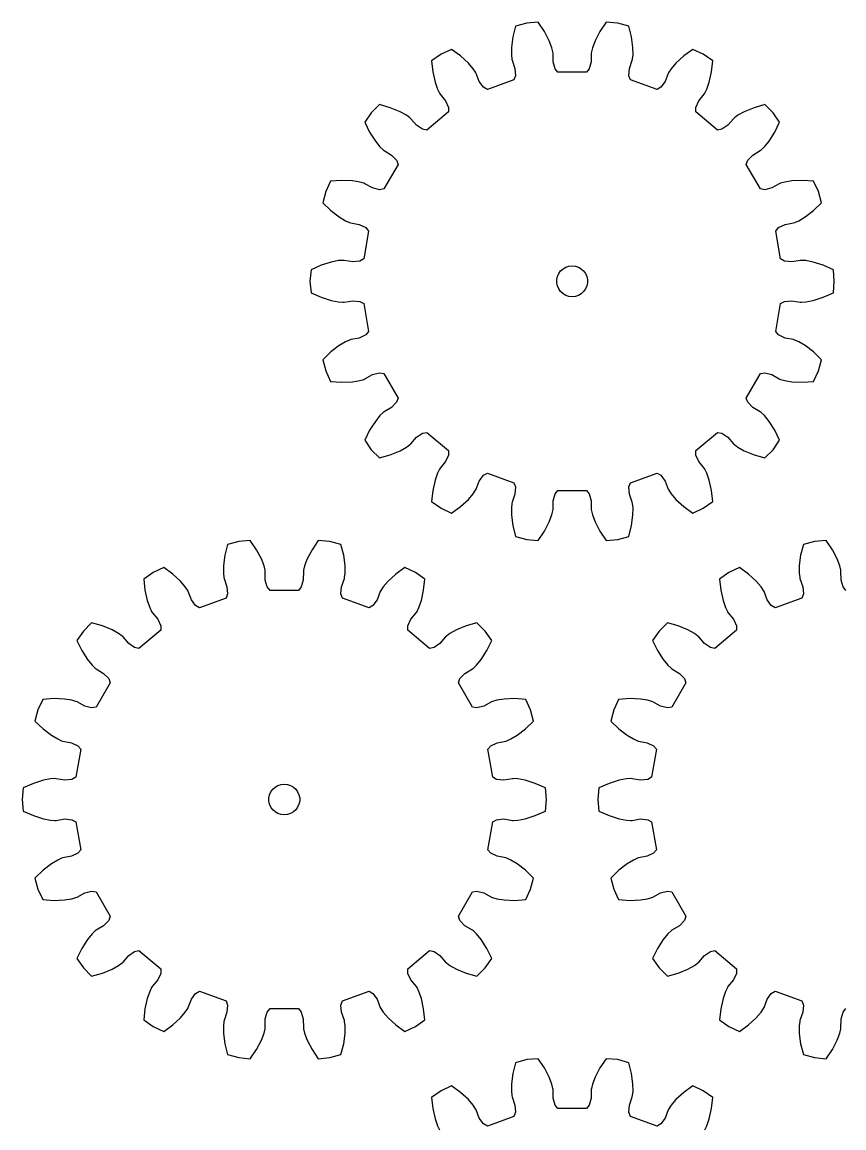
# Model space of a CAD drawing. Extents: x 0 to 163, y 0 to 201.
# Drawn here: x 0 to 79.8, y 94 to 201.4 of the extents above; entities that cross this region are included whole.
import ezdxf

# ---------------------------------------------------------------- set-up
doc = ezdxf.new("R2010")
doc.units = 0

msp = doc.modelspace()

# ---------------------------------------------------------------- linework, layer by layer
for p, q in [((47.92, 201.02), (47.66, 199.96)), ((49.01, 201.31), (47.92, 201.02)), ((50.13, 201.41), (49.01, 201.31)), ((50.73, 200.51), (50.13, 201.41)), ((56.73, 201.41), (56.12, 200.51)), ((57.85, 201.31), (56.73, 201.41)), ((58.94, 201.02), (57.85, 201.31)), ((59.2, 199.96), (58.94, 201.02)), ((47.66, 199.96), (47.53, 198.95)), ((51.21, 199.6), (50.73, 200.51)), ((56.12, 200.51), (55.65, 199.6)), ((59.33, 198.95), (59.2, 199.96)), ((41.71, 198.76), (40.7, 198.28)), ((42.59, 198.12), (41.71, 198.76)), ((47.53, 198.95), (47.52, 198.23)), ((51.46, 198.92), (51.21, 199.6)), ((51.56, 198.52), (51.46, 198.92)), ((55.4, 198.92), (55.3, 198.52)), ((55.65, 199.6), (55.4, 198.92)), ((59.34, 198.23), (59.33, 198.95)), ((65.14, 198.76), (64.26, 198.12)), ((66.16, 198.28), (65.14, 198.76)), ((40.7, 198.28), (39.78, 197.64)), ((43.35, 197.43), (42.59, 198.12)), ((47.52, 198.23), (47.56, 197.81)), ((47.56, 197.81), (47.59, 197.7)), ((47.59, 197.7), (47.87, 196.9)), ((51.58, 198.4), (51.56, 198.52)), ((51.59, 197.55), (51.58, 198.4)), ((55.28, 198.4), (55.27, 197.55)), ((55.3, 198.52), (55.28, 198.4)), ((58.99, 196.9), (59.27, 197.7)), ((59.27, 197.7), (59.3, 197.81)), ((59.3, 197.81), (59.34, 198.23)), ((64.26, 198.12), (63.51, 197.43)), ((67.08, 197.64), (66.16, 198.28)), ((39.78, 197.64), (39.89, 196.56)), ((43.82, 196.88), (43.35, 197.43)), ((44.05, 196.53), (43.82, 196.88)), ((47.87, 196.9), (47.92, 196.2)), ((51.77, 196.88), (51.59, 197.55)), ((52.05, 196.55), (51.77, 196.88)), ((55.09, 196.88), (54.81, 196.55)), ((55.27, 197.55), (55.09, 196.88)), ((58.94, 196.2), (58.99, 196.9)), ((63.04, 196.88), (62.81, 196.53)), ((63.51, 197.43), (63.04, 196.88)), ((66.97, 196.56), (67.08, 197.64)), ((39.89, 196.56), (40.11, 195.56)), ((40.11, 195.56), (40.35, 194.88)), ((44.11, 196.43), (44.05, 196.53)), ((44.41, 195.64), (44.11, 196.43)), ((44.81, 195.07), (44.41, 195.64)), ((47.77, 195.8), (45.19, 194.86)), ((47.92, 196.2), (47.77, 195.8)), ((54.81, 196.55), (52.05, 196.55)), ((59.09, 195.8), (58.94, 196.2)), ((61.67, 194.86), (59.09, 195.8)), ((62.45, 195.64), (62.05, 195.07)), ((62.75, 196.43), (62.45, 195.64)), ((62.81, 196.53), (62.75, 196.43)), ((66.51, 194.88), (66.75, 195.56)), ((66.75, 195.56), (66.97, 196.56)), ((40.35, 194.88), (40.53, 194.5)), ((40.53, 194.5), (40.6, 194.4)), ((45.19, 194.86), (44.81, 195.07)), ((62.05, 195.07), (61.67, 194.86)), ((66.26, 194.4), (66.32, 194.5)), ((66.32, 194.5), (66.51, 194.88)), ((34.72, 193.39), (33.92, 192.6)), ((35.76, 193.09), (34.72, 193.39)), ((40.6, 194.4), (41.14, 193.75)), ((41.14, 193.75), (41.42, 193.12)), ((65.44, 193.12), (65.72, 193.75)), ((65.72, 193.75), (66.26, 194.4)), ((72.14, 193.39), (71.1, 193.09)), ((72.94, 192.6), (72.14, 193.39)), ((33.92, 192.6), (33.28, 191.68)), ((36.71, 192.7), (35.76, 193.09)), ((37.33, 192.35), (36.71, 192.7)), ((37.67, 192.1), (37.33, 192.35)), ((41.42, 192.68), (39.31, 190.91)), ((41.42, 193.12), (41.42, 192.68)), ((65.44, 192.68), (65.44, 193.12)), ((67.55, 190.91), (65.44, 192.68)), ((69.53, 192.35), (69.19, 192.1)), ((70.15, 192.7), (69.53, 192.35)), ((71.1, 193.09), (70.15, 192.7)), ((73.58, 191.68), (72.94, 192.6)), ((33.28, 191.68), (33.75, 190.7)), ((37.76, 192.02), (37.67, 192.1)), ((38.31, 191.38), (37.76, 192.02)), ((38.89, 190.99), (38.31, 191.38)), ((68.55, 191.38), (67.97, 190.99)), ((69.1, 192.02), (68.55, 191.38)), ((69.19, 192.1), (69.1, 192.02)), ((73.1, 190.7), (73.58, 191.68)), ((33.75, 190.7), (34.31, 189.84)), ((39.31, 190.91), (38.89, 190.99)), ((67.97, 190.99), (67.55, 190.91)), ((72.55, 189.84), (73.1, 190.7)), ((34.31, 189.84), (34.76, 189.28)), ((34.76, 189.28), (35.06, 188.99)), ((71.8, 188.99), (72.1, 189.28)), ((72.1, 189.28), (72.55, 189.84)), ((35.06, 188.99), (35.16, 188.92)), ((35.16, 188.92), (35.89, 188.49)), ((35.89, 188.49), (36.37, 187.99)), ((70.49, 187.99), (70.97, 188.49)), ((70.97, 188.49), (71.7, 188.92)), ((71.7, 188.92), (71.8, 188.99)), ((36.52, 187.58), (35.14, 185.2)), ((36.37, 187.99), (36.52, 187.58)), ((70.34, 187.58), (70.49, 187.99)), ((71.72, 185.2), (70.34, 187.58)), ((29.97, 185.96), (29.5, 184.94)), ((31.06, 186.03), (29.97, 185.96)), ((32.08, 185.99), (31.06, 186.03)), ((32.79, 185.87), (32.08, 185.99)), ((33.2, 185.76), (32.79, 185.87)), ((74.07, 185.87), (73.66, 185.76)), ((74.78, 185.99), (74.07, 185.87)), ((75.8, 186.03), (74.78, 185.99)), ((76.88, 185.96), (75.8, 186.03)), ((77.36, 184.94), (76.88, 185.96)), ((29.5, 184.94), (29.21, 183.86)), ((33.3, 185.71), (33.2, 185.76)), ((34.04, 185.3), (33.3, 185.71)), ((34.72, 185.12), (34.04, 185.3)), ((35.14, 185.2), (34.72, 185.12)), ((72.14, 185.12), (71.72, 185.2)), ((72.82, 185.3), (72.14, 185.12)), ((73.55, 185.71), (72.82, 185.3)), ((73.66, 185.76), (73.55, 185.71)), ((77.65, 183.86), (77.36, 184.94)), ((29.21, 183.86), (29.99, 183.1)), ((76.87, 183.1), (77.65, 183.86)), ((29.99, 183.1), (30.8, 182.48)), ((76.06, 182.48), (76.87, 183.1)), ((30.8, 182.48), (31.42, 182.11)), ((31.42, 182.11), (31.81, 181.94)), ((31.81, 181.94), (31.92, 181.9)), ((31.92, 181.9), (32.75, 181.75)), ((32.75, 181.75), (33.38, 181.45)), ((73.48, 181.45), (74.11, 181.75)), ((74.11, 181.75), (74.94, 181.9)), ((74.94, 181.9), (75.05, 181.94)), ((75.05, 181.94), (75.44, 182.11)), ((75.44, 182.11), (76.06, 182.48)), ((33.66, 181.11), (33.18, 178.4)), ((33.38, 181.45), (33.66, 181.11)), ((73.2, 181.11), (73.48, 181.45)), ((73.68, 178.4), (73.2, 181.11)), ((33.18, 178.4), (32.8, 178.19)), ((74.06, 178.19), (73.68, 178.4)), ((28.06, 177.35), (27.96, 176.23)), ((29.06, 177.79), (28.06, 177.35)), ((30.03, 178.1), (29.06, 177.79)), ((30.74, 178.23), (30.03, 178.1)), ((31.16, 178.26), (30.74, 178.23)), ((31.28, 178.26), (31.16, 178.26)), ((32.11, 178.12), (31.28, 178.26)), ((32.8, 178.19), (32.11, 178.12)), ((52.31, 177.23), (52.55, 177.44)), ((52.55, 177.44), (52.82, 177.6)), ((52.82, 177.6), (53.12, 177.7)), ((53.12, 177.7), (53.43, 177.73)), ((53.43, 177.73), (53.74, 177.7)), ((53.74, 177.7), (54.04, 177.6)), ((54.04, 177.6), (54.31, 177.44)), ((54.31, 177.44), (54.54, 177.23)), ((74.75, 178.12), (74.06, 178.19)), ((75.58, 178.26), (74.75, 178.12)), ((75.7, 178.26), (75.58, 178.26)), ((76.12, 178.23), (75.7, 178.26)), ((76.83, 178.1), (76.12, 178.23)), ((77.8, 177.79), (76.83, 178.1)), ((78.8, 177.35), (77.8, 177.79)), ((78.89, 176.23), (78.8, 177.35)), ((27.96, 176.23), (28.06, 175.11)), ((51.94, 176.39), (52, 176.69)), ((51.94, 176.07), (51.94, 176.39)), ((52, 176.69), (52.13, 176.98)), ((52.13, 176.98), (52.31, 177.23)), ((54.54, 177.23), (54.73, 176.98)), ((54.73, 176.98), (54.86, 176.69)), ((54.86, 176.69), (54.92, 176.39)), ((54.92, 176.39), (54.92, 176.07)), ((78.8, 175.11), (78.89, 176.23)), ((28.06, 175.11), (29.06, 174.67)), ((52, 175.77), (51.94, 176.07)), ((52.13, 175.48), (52, 175.77)), ((52.31, 175.23), (52.13, 175.48)), ((52.55, 175.02), (52.31, 175.23)), ((54.54, 175.23), (54.31, 175.02)), ((54.73, 175.48), (54.54, 175.23)), ((54.86, 175.77), (54.73, 175.48)), ((54.92, 176.07), (54.86, 175.77)), ((77.8, 174.67), (78.8, 175.11)), ((29.06, 174.67), (30.03, 174.36)), ((30.03, 174.36), (30.74, 174.23)), ((30.74, 174.23), (31.16, 174.2)), ((31.16, 174.2), (31.28, 174.2)), ((31.28, 174.2), (32.11, 174.34)), ((32.11, 174.34), (32.8, 174.27)), ((32.8, 174.27), (33.18, 174.06)), ((33.18, 174.06), (33.66, 171.35)), ((52.82, 174.86), (52.55, 175.02)), ((53.12, 174.76), (52.82, 174.86)), ((53.43, 174.73), (53.12, 174.76)), ((53.74, 174.76), (53.43, 174.73)), ((54.04, 174.86), (53.74, 174.76)), ((54.31, 175.02), (54.04, 174.86)), ((73.2, 171.35), (73.68, 174.06)), ((73.68, 174.06), (74.06, 174.27)), ((74.06, 174.27), (74.75, 174.34)), ((74.75, 174.34), (75.58, 174.2)), ((75.58, 174.2), (75.7, 174.2)), ((75.7, 174.2), (76.12, 174.23)), ((76.12, 174.23), (76.83, 174.36)), ((76.83, 174.36), (77.8, 174.67)), ((33.38, 171.01), (32.75, 170.71)), ((33.66, 171.35), (33.38, 171.01)), ((73.48, 171.01), (73.2, 171.35)), ((74.11, 170.71), (73.48, 171.01)), ((30.8, 169.98), (29.99, 169.36)), ((31.42, 170.35), (30.8, 169.98)), ((31.81, 170.52), (31.42, 170.35)), ((31.92, 170.56), (31.81, 170.52)), ((32.75, 170.71), (31.92, 170.56)), ((74.94, 170.56), (74.11, 170.71)), ((75.05, 170.52), (74.94, 170.56)), ((75.44, 170.35), (75.05, 170.52)), ((76.06, 169.98), (75.44, 170.35)), ((76.87, 169.36), (76.06, 169.98)), ((29.99, 169.36), (29.21, 168.61)), ((77.65, 168.61), (76.87, 169.36)), ((29.21, 168.61), (29.5, 167.52)), ((77.36, 167.52), (77.65, 168.61)), ((29.5, 167.52), (29.97, 166.5)), ((32.08, 166.47), (32.79, 166.59)), ((32.79, 166.59), (33.2, 166.7)), ((33.2, 166.7), (33.3, 166.75)), ((33.3, 166.75), (34.04, 167.16)), ((34.04, 167.16), (34.72, 167.34)), ((34.72, 167.34), (35.14, 167.26)), ((35.14, 167.26), (36.52, 164.88)), ((70.34, 164.88), (71.72, 167.26)), ((71.72, 167.26), (72.14, 167.34)), ((72.14, 167.34), (72.82, 167.16)), ((72.82, 167.16), (73.55, 166.75)), ((73.55, 166.75), (73.66, 166.7)), ((73.66, 166.7), (74.07, 166.59)), ((74.07, 166.59), (74.78, 166.47)), ((76.88, 166.5), (77.36, 167.52)), ((29.97, 166.5), (31.06, 166.43)), ((31.06, 166.43), (32.08, 166.47)), ((74.78, 166.47), (75.8, 166.43)), ((75.8, 166.43), (76.88, 166.5)), ((36.37, 164.47), (35.89, 163.97)), ((36.52, 164.88), (36.37, 164.47)), ((70.49, 164.47), (70.34, 164.88)), ((70.97, 163.97), (70.49, 164.47)), ((35.06, 163.47), (34.76, 163.18)), ((35.16, 163.54), (35.06, 163.47)), ((35.89, 163.97), (35.16, 163.54)), ((71.7, 163.54), (70.97, 163.97)), ((71.8, 163.47), (71.7, 163.54)), ((72.1, 163.18), (71.8, 163.47)), ((34.31, 162.62), (33.75, 161.76)), ((34.76, 163.18), (34.31, 162.62)), ((72.55, 162.62), (72.1, 163.18)), ((73.1, 161.76), (72.55, 162.62)), ((33.75, 161.76), (33.28, 160.78)), ((38.31, 161.08), (38.89, 161.47)), ((38.89, 161.47), (39.31, 161.55)), ((39.31, 161.55), (41.42, 159.78)), ((65.44, 159.78), (67.55, 161.55)), ((67.55, 161.55), (67.97, 161.47)), ((67.97, 161.47), (68.55, 161.08)), ((73.58, 160.78), (73.1, 161.76)), ((33.28, 160.78), (33.92, 159.86)), ((36.71, 159.76), (37.33, 160.11)), ((37.33, 160.11), (37.67, 160.36)), ((37.67, 160.36), (37.76, 160.44)), ((37.76, 160.44), (38.31, 161.08)), ((68.55, 161.08), (69.1, 160.44)), ((69.1, 160.44), (69.19, 160.36)), ((69.19, 160.36), (69.53, 160.11)), ((69.53, 160.11), (70.15, 159.76)), ((72.94, 159.86), (73.58, 160.78)), ((33.92, 159.86), (34.72, 159.07)), ((34.72, 159.07), (35.76, 159.37)), ((35.76, 159.37), (36.71, 159.76)), ((41.42, 159.34), (41.14, 158.71)), ((41.42, 159.78), (41.42, 159.34)), ((65.44, 159.34), (65.44, 159.78)), ((65.72, 158.71), (65.44, 159.34)), ((70.15, 159.76), (71.1, 159.37)), ((71.1, 159.37), (72.14, 159.07)), ((72.14, 159.07), (72.94, 159.86)), ((40.53, 157.96), (40.35, 157.58)), ((40.6, 158.06), (40.53, 157.96)), ((41.14, 158.71), (40.6, 158.06)), ((66.26, 158.06), (65.72, 158.71)), ((66.32, 157.96), (66.26, 158.06)), ((66.51, 157.58), (66.32, 157.96)), ((40.11, 156.9), (39.89, 155.9)), ((40.35, 157.58), (40.11, 156.9)), ((44.41, 156.82), (44.81, 157.39)), ((44.81, 157.39), (45.19, 157.6)), ((45.19, 157.6), (47.77, 156.66)), ((59.09, 156.66), (61.67, 157.6)), ((61.67, 157.6), (62.05, 157.39)), ((62.05, 157.39), (62.45, 156.82)), ((66.75, 156.9), (66.51, 157.58)), ((66.97, 155.9), (66.75, 156.9)), ((39.89, 155.9), (39.78, 154.82)), ((43.82, 155.58), (44.05, 155.93)), ((44.05, 155.93), (44.11, 156.03)), ((44.11, 156.03), (44.41, 156.82)), ((47.77, 156.66), (47.92, 156.26)), ((47.92, 156.26), (47.87, 155.56)), ((51.77, 155.58), (52.05, 155.91)), ((52.05, 155.91), (54.81, 155.91)), ((54.81, 155.91), (55.09, 155.58)), ((58.94, 156.26), (59.09, 156.66)), ((58.99, 155.56), (58.94, 156.26)), ((62.45, 156.82), (62.75, 156.03)), ((62.75, 156.03), (62.81, 155.93)), ((62.81, 155.93), (63.04, 155.58)), ((67.08, 154.82), (66.97, 155.9)), ((39.78, 154.82), (40.7, 154.18)), ((42.59, 154.34), (43.35, 155.03)), ((43.35, 155.03), (43.82, 155.58)), ((47.59, 154.76), (47.56, 154.65)), ((47.87, 155.56), (47.59, 154.76)), ((51.58, 154.06), (51.59, 154.91)), ((51.59, 154.91), (51.77, 155.58)), ((55.09, 155.58), (55.27, 154.91)), ((55.27, 154.91), (55.28, 154.06)), ((59.27, 154.76), (58.99, 155.56)), ((59.3, 154.65), (59.27, 154.76)), ((63.04, 155.58), (63.51, 155.03)), ((63.51, 155.03), (64.26, 154.34)), ((66.16, 154.18), (67.08, 154.82)), ((40.7, 154.18), (41.71, 153.7)), ((41.71, 153.7), (42.59, 154.34)), ((47.56, 154.65), (47.52, 154.23)), ((47.52, 154.23), (47.53, 153.51)), ((51.46, 153.54), (51.56, 153.94)), ((51.56, 153.94), (51.58, 154.06)), ((55.28, 154.06), (55.3, 153.94)), ((55.3, 153.94), (55.4, 153.54)), ((59.34, 154.23), (59.3, 154.65)), ((59.33, 153.51), (59.34, 154.23)), ((64.26, 154.34), (65.14, 153.7)), ((65.14, 153.7), (66.16, 154.18)), ((47.53, 153.51), (47.66, 152.5)), ((50.73, 151.96), (51.21, 152.86)), ((51.21, 152.86), (51.46, 153.54)), ((55.4, 153.54), (55.65, 152.86)), ((55.65, 152.86), (56.12, 151.96)), ((59.2, 152.5), (59.33, 153.51)), ((47.66, 152.5), (47.92, 151.44)), ((50.13, 151.05), (50.73, 151.96)), ((56.12, 151.96), (56.73, 151.05)), ((58.94, 151.44), (59.2, 152.5)), ((19.96, 150.67), (19.69, 149.61)), ((21.04, 150.96), (19.96, 150.67)), ((22.16, 151.05), (21.04, 150.96)), ((22.77, 150.15), (22.16, 151.05)), ((28.77, 151.05), (28.16, 150.15)), ((29.89, 150.96), (28.77, 151.05)), ((30.97, 150.67), (29.89, 150.96)), ((31.24, 149.61), (30.97, 150.67)), ((47.92, 151.44), (49.01, 151.15)), ((49.01, 151.15), (50.13, 151.05)), ((56.73, 151.05), (57.85, 151.15)), ((57.85, 151.15), (58.94, 151.44)), ((75.89, 150.67), (75.62, 149.61)), ((76.97, 150.96), (75.89, 150.67)), ((78.09, 151.05), (76.97, 150.96)), ((78.7, 150.15), (78.09, 151.05)), ((19.69, 149.61), (19.56, 148.6)), ((23.24, 149.25), (22.77, 150.15)), ((28.16, 150.15), (27.69, 149.25)), ((31.37, 148.6), (31.24, 149.61)), ((75.62, 149.61), (75.49, 148.6)), ((79.17, 149.25), (78.7, 150.15)), ((13.75, 148.41), (12.73, 147.93)), ((14.63, 147.77), (13.75, 148.41)), ((19.56, 148.6), (19.55, 147.88)), ((23.5, 148.57), (23.24, 149.25)), ((23.6, 148.17), (23.5, 148.57)), ((27.43, 148.57), (27.33, 148.17)), ((27.69, 149.25), (27.43, 148.57)), ((31.38, 147.88), (31.37, 148.6)), ((37.18, 148.41), (36.3, 147.77)), ((38.2, 147.93), (37.18, 148.41)), ((69.68, 148.41), (68.66, 147.93)), ((70.56, 147.77), (69.68, 148.41)), ((75.49, 148.6), (75.48, 147.88)), ((79.42, 148.57), (79.17, 149.25)), ((79.53, 148.17), (79.42, 148.57)), ((12.73, 147.93), (11.81, 147.29)), ((11.81, 147.29), (11.93, 146.21)), ((15.38, 147.08), (14.63, 147.77)), ((19.55, 147.88), (19.6, 147.46)), ((19.6, 147.46), (19.62, 147.34)), ((19.62, 147.34), (19.9, 146.54)), ((23.61, 148.05), (23.6, 148.17)), ((23.62, 147.2), (23.61, 148.05)), ((23.81, 146.53), (23.62, 147.2)), ((27.31, 147.2), (27.12, 146.53)), ((27.32, 148.05), (27.31, 147.2)), ((27.33, 148.17), (27.32, 148.05)), ((31.03, 146.54), (31.31, 147.34)), ((31.31, 147.34), (31.33, 147.46)), ((31.33, 147.46), (31.38, 147.88)), ((36.3, 147.77), (35.55, 147.08)), ((39.12, 147.29), (38.2, 147.93)), ((39, 146.21), (39.12, 147.29)), ((68.66, 147.93), (67.74, 147.29)), ((67.74, 147.29), (67.86, 146.21)), ((71.31, 147.08), (70.56, 147.77)), ((75.48, 147.88), (75.53, 147.46)), ((75.53, 147.46), (75.55, 147.34)), ((75.55, 147.34), (75.83, 146.54)), ((79.54, 148.05), (79.53, 148.17)), ((79.55, 147.2), (79.54, 148.05)), ((79.74, 146.53), (79.55, 147.2)), ((11.93, 146.21), (12.15, 145.21)), ((15.85, 146.53), (15.38, 147.08)), ((16.09, 146.18), (15.85, 146.53)), ((16.14, 146.08), (16.09, 146.18)), ((19.9, 146.54), (19.96, 145.85)), ((24.09, 146.2), (23.81, 146.53)), ((26.84, 146.2), (24.09, 146.2)), ((27.12, 146.53), (26.84, 146.2)), ((30.97, 145.85), (31.03, 146.54)), ((34.84, 146.18), (34.79, 146.08)), ((35.08, 146.53), (34.84, 146.18)), ((35.55, 147.08), (35.08, 146.53)), ((38.78, 145.21), (39, 146.21)), ((67.86, 146.21), (68.08, 145.21)), ((71.78, 146.53), (71.31, 147.08)), ((72.02, 146.18), (71.78, 146.53)), ((72.07, 146.08), (72.02, 146.18)), ((75.83, 146.54), (75.89, 145.85)), ((80.02, 146.2), (79.74, 146.53)), ((12.15, 145.21), (12.39, 144.53)), ((16.44, 145.28), (16.14, 146.08)), ((16.84, 144.72), (16.44, 145.28)), ((19.81, 145.45), (17.22, 144.5)), ((19.96, 145.85), (19.81, 145.45)), ((31.12, 145.45), (30.97, 145.85)), ((33.71, 144.5), (31.12, 145.45)), ((34.49, 145.28), (34.08, 144.72)), ((34.79, 146.08), (34.49, 145.28)), ((38.54, 144.53), (38.78, 145.21)), ((68.08, 145.21), (68.32, 144.53)), ((72.37, 145.28), (72.07, 146.08)), ((72.77, 144.72), (72.37, 145.28)), ((75.74, 145.45), (73.15, 144.5)), ((75.89, 145.85), (75.74, 145.45)), ((12.39, 144.53), (12.57, 144.15)), ((12.57, 144.15), (12.63, 144.05)), ((12.63, 144.05), (13.17, 143.4)), ((17.22, 144.5), (16.84, 144.72)), ((34.08, 144.72), (33.71, 144.5)), ((37.76, 143.4), (38.3, 144.05)), ((38.3, 144.05), (38.36, 144.15)), ((38.36, 144.15), (38.54, 144.53)), ((68.32, 144.53), (68.5, 144.15)), ((68.5, 144.15), (68.56, 144.05)), ((68.56, 144.05), (69.1, 143.4)), ((73.15, 144.5), (72.77, 144.72)), ((6.75, 143.04), (5.96, 142.25)), ((7.8, 142.74), (6.75, 143.04)), ((13.17, 143.4), (13.46, 142.76)), ((37.47, 142.76), (37.76, 143.4)), ((44.18, 143.04), (43.13, 142.74)), ((44.97, 142.25), (44.18, 143.04)), ((62.68, 143.04), (61.89, 142.25)), ((63.73, 142.74), (62.68, 143.04)), ((69.1, 143.4), (69.39, 142.76)), ((5.96, 142.25), (5.31, 141.33)), ((8.74, 142.35), (7.8, 142.74)), ((9.37, 142), (8.74, 142.35)), ((9.71, 141.75), (9.37, 142)), ((13.46, 142.33), (11.35, 140.56)), ((13.46, 142.76), (13.46, 142.33)), ((37.47, 142.33), (37.47, 142.76)), ((39.58, 140.56), (37.47, 142.33)), ((41.56, 142), (41.22, 141.75)), ((42.19, 142.35), (41.56, 142)), ((43.13, 142.74), (42.19, 142.35)), ((45.62, 141.33), (44.97, 142.25)), ((61.89, 142.25), (61.24, 141.33)), ((64.67, 142.35), (63.73, 142.74)), ((65.3, 142), (64.67, 142.35)), ((65.64, 141.75), (65.3, 142)), ((69.39, 142.33), (67.28, 140.56)), ((69.39, 142.76), (69.39, 142.33)), ((5.31, 141.33), (5.79, 140.35)), ((9.8, 141.67), (9.71, 141.75)), ((10.35, 141.03), (9.8, 141.67)), ((10.92, 140.64), (10.35, 141.03)), ((40.58, 141.03), (40.01, 140.64)), ((41.13, 141.67), (40.58, 141.03)), ((41.22, 141.75), (41.13, 141.67)), ((45.14, 140.35), (45.62, 141.33)), ((61.24, 141.33), (61.72, 140.35)), ((65.73, 141.67), (65.64, 141.75)), ((66.28, 141.03), (65.73, 141.67)), ((66.85, 140.64), (66.28, 141.03)), ((5.79, 140.35), (6.34, 139.49)), ((11.35, 140.56), (10.92, 140.64)), ((40.01, 140.64), (39.58, 140.56)), ((44.59, 139.49), (45.14, 140.35)), ((61.72, 140.35), (62.27, 139.49)), ((67.28, 140.56), (66.85, 140.64)), ((6.34, 139.49), (6.8, 138.93)), ((6.8, 138.93), (7.1, 138.64)), ((7.1, 138.64), (7.19, 138.57)), ((43.74, 138.57), (43.83, 138.64)), ((43.83, 138.64), (44.13, 138.93)), ((44.13, 138.93), (44.59, 139.49)), ((62.27, 139.49), (62.73, 138.93)), ((62.73, 138.93), (63.03, 138.64)), ((63.03, 138.64), (63.12, 138.57)), ((7.19, 138.57), (7.92, 138.13)), ((7.92, 138.13), (8.41, 137.64)), ((8.41, 137.64), (8.55, 137.23)), ((42.38, 137.23), (42.52, 137.64)), ((42.52, 137.64), (43.01, 138.13)), ((43.01, 138.13), (43.74, 138.57)), ((63.12, 138.57), (63.85, 138.13)), ((63.85, 138.13), (64.34, 137.64)), ((64.34, 137.64), (64.48, 137.23)), ((8.55, 137.23), (7.18, 134.85)), ((43.75, 134.85), (42.38, 137.23)), ((64.48, 137.23), (63.11, 134.85)), ((2.01, 135.61), (1.54, 134.59)), ((3.09, 135.68), (2.01, 135.61)), ((4.12, 135.64), (3.09, 135.68)), ((4.83, 135.52), (4.12, 135.64)), ((5.23, 135.4), (4.83, 135.52)), ((5.34, 135.36), (5.23, 135.4)), ((45.7, 135.4), (45.59, 135.36)), ((46.1, 135.52), (45.7, 135.4)), ((46.81, 135.64), (46.1, 135.52)), ((47.83, 135.68), (46.81, 135.64)), ((48.92, 135.61), (47.83, 135.68)), ((49.39, 134.59), (48.92, 135.61)), ((57.94, 135.61), (57.47, 134.59)), ((59.02, 135.68), (57.94, 135.61)), ((60.05, 135.64), (59.02, 135.68)), ((60.76, 135.52), (60.05, 135.64)), ((61.16, 135.4), (60.76, 135.52)), ((61.27, 135.36), (61.16, 135.4)), ((1.54, 134.59), (1.25, 133.5)), ((6.08, 134.94), (5.34, 135.36)), ((6.75, 134.77), (6.08, 134.94)), ((7.18, 134.85), (6.75, 134.77)), ((44.18, 134.77), (43.75, 134.85)), ((44.85, 134.94), (44.18, 134.77)), ((45.59, 135.36), (44.85, 134.94)), ((49.68, 133.5), (49.39, 134.59)), ((57.47, 134.59), (57.17, 133.5)), ((62.01, 134.94), (61.27, 135.36)), ((62.68, 134.77), (62.01, 134.94)), ((63.11, 134.85), (62.68, 134.77)), ((1.25, 133.5), (2.03, 132.75)), ((48.9, 132.75), (49.68, 133.5)), ((57.17, 133.5), (57.96, 132.75)), ((2.03, 132.75), (2.84, 132.13)), ((48.09, 132.13), (48.9, 132.75)), ((57.96, 132.75), (58.77, 132.13)), ((2.84, 132.13), (3.46, 131.76)), ((3.46, 131.76), (3.84, 131.59)), ((3.84, 131.59), (3.95, 131.55)), ((3.95, 131.55), (4.79, 131.39)), ((4.79, 131.39), (5.41, 131.1)), ((5.41, 131.1), (5.69, 130.76)), ((45.24, 130.76), (45.52, 131.1)), ((45.52, 131.1), (46.14, 131.39)), ((46.14, 131.39), (46.98, 131.55)), ((46.98, 131.55), (47.09, 131.59)), ((47.09, 131.59), (47.47, 131.76)), ((47.47, 131.76), (48.09, 132.13)), ((58.77, 132.13), (59.39, 131.76)), ((59.39, 131.76), (59.77, 131.59)), ((59.77, 131.59), (59.88, 131.55)), ((59.88, 131.55), (60.72, 131.39)), ((60.72, 131.39), (61.34, 131.1)), ((61.34, 131.1), (61.62, 130.76)), ((5.69, 130.76), (5.21, 128.05)), ((45.72, 128.05), (45.24, 130.76)), ((61.62, 130.76), (61.14, 128.05)), ((2.77, 127.88), (2.07, 127.75)), ((3.19, 127.91), (2.77, 127.88)), ((3.31, 127.9), (3.19, 127.91)), ((4.15, 127.77), (3.31, 127.9)), ((5.21, 128.05), (4.84, 127.83)), ((46.09, 127.83), (45.72, 128.05)), ((47.62, 127.9), (46.78, 127.77)), ((47.74, 127.91), (47.62, 127.9)), ((48.16, 127.88), (47.74, 127.91)), ((48.86, 127.75), (48.16, 127.88)), ((58.7, 127.88), (58, 127.75)), ((59.12, 127.91), (58.7, 127.88)), ((59.24, 127.9), (59.12, 127.91)), ((60.08, 127.77), (59.24, 127.9)), ((61.14, 128.05), (60.77, 127.83)), ((0.1, 127), (0, 125.88)), ((1.09, 127.44), (0.1, 127)), ((2.07, 127.75), (1.09, 127.44)), ((4.84, 127.83), (4.15, 127.77)), ((24.17, 126.63), (24.35, 126.88)), ((24.35, 126.88), (24.58, 127.09)), ((24.58, 127.09), (24.85, 127.25)), ((24.85, 127.25), (25.15, 127.35)), ((25.15, 127.35), (25.46, 127.38)), ((25.46, 127.38), (25.78, 127.35)), ((25.78, 127.35), (26.07, 127.25)), ((26.07, 127.25), (26.35, 127.09)), ((26.35, 127.09), (26.58, 126.88)), ((26.58, 126.88), (26.76, 126.63)), ((46.78, 127.77), (46.09, 127.83)), ((49.84, 127.44), (48.86, 127.75)), ((50.83, 127), (49.84, 127.44)), ((50.93, 125.88), (50.83, 127)), ((56.03, 127), (55.93, 125.88)), ((57.02, 127.44), (56.03, 127)), ((58, 127.75), (57.02, 127.44)), ((60.77, 127.83), (60.08, 127.77)), ((0, 125.88), (0.1, 124.76)), ((23.97, 126.04), (24.04, 126.34)), ((23.97, 125.72), (23.97, 126.04)), ((24.04, 125.42), (23.97, 125.72)), ((24.04, 126.34), (24.17, 126.63)), ((26.76, 126.63), (26.89, 126.34)), ((26.89, 126.34), (26.96, 126.04)), ((26.96, 125.72), (26.89, 125.42)), ((26.96, 126.04), (26.96, 125.72)), ((50.83, 124.76), (50.93, 125.88)), ((55.93, 125.88), (56.03, 124.76)), ((0.1, 124.76), (1.09, 124.32)), ((24.17, 125.13), (24.04, 125.42)), ((24.35, 124.88), (24.17, 125.13)), ((24.58, 124.67), (24.35, 124.88)), ((24.85, 124.51), (24.58, 124.67)), ((26.35, 124.67), (26.07, 124.51)), ((26.58, 124.88), (26.35, 124.67)), ((26.76, 125.13), (26.58, 124.88)), ((26.89, 125.42), (26.76, 125.13)), ((49.84, 124.32), (50.83, 124.76)), ((56.03, 124.76), (57.02, 124.32)), ((1.09, 124.32), (2.07, 124.01)), ((2.07, 124.01), (2.77, 123.88)), ((2.77, 123.88), (3.19, 123.85)), ((3.19, 123.85), (3.31, 123.85)), ((3.31, 123.85), (4.15, 123.99)), ((4.15, 123.99), (4.84, 123.92)), ((4.84, 123.92), (5.21, 123.7)), ((5.21, 123.7), (5.69, 121)), ((25.15, 124.41), (24.85, 124.51)), ((25.46, 124.38), (25.15, 124.41)), ((25.78, 124.41), (25.46, 124.38)), ((26.07, 124.51), (25.78, 124.41)), ((45.24, 121), (45.72, 123.7)), ((45.72, 123.7), (46.09, 123.92)), ((46.09, 123.92), (46.78, 123.99)), ((46.78, 123.99), (47.62, 123.85)), ((47.62, 123.85), (47.74, 123.85)), ((47.74, 123.85), (48.16, 123.88)), ((48.16, 123.88), (48.86, 124.01)), ((48.86, 124.01), (49.84, 124.32)), ((57.02, 124.32), (58, 124.01)), ((58, 124.01), (58.7, 123.88)), ((58.7, 123.88), (59.12, 123.85)), ((59.12, 123.85), (59.24, 123.85)), ((59.24, 123.85), (60.08, 123.99)), ((60.08, 123.99), (60.77, 123.92)), ((60.77, 123.92), (61.14, 123.7)), ((61.14, 123.7), (61.62, 121)), ((4.79, 120.36), (3.95, 120.2)), ((5.41, 120.66), (4.79, 120.36)), ((5.69, 121), (5.41, 120.66)), ((45.52, 120.66), (45.24, 121)), ((46.14, 120.36), (45.52, 120.66)), ((46.98, 120.2), (46.14, 120.36)), ((60.72, 120.36), (59.88, 120.2)), ((61.34, 120.66), (60.72, 120.36)), ((61.62, 121), (61.34, 120.66)), ((2.84, 119.63), (2.03, 119.01)), ((3.46, 120), (2.84, 119.63)), ((3.84, 120.17), (3.46, 120)), ((3.95, 120.2), (3.84, 120.17)), ((47.09, 120.17), (46.98, 120.2)), ((47.47, 120), (47.09, 120.17)), ((48.09, 119.63), (47.47, 120)), ((48.9, 119.01), (48.09, 119.63)), ((58.77, 119.63), (57.96, 119.01)), ((59.39, 120), (58.77, 119.63)), ((59.77, 120.17), (59.39, 120)), ((59.88, 120.2), (59.77, 120.17)), ((2.03, 119.01), (1.25, 118.25)), ((1.25, 118.25), (1.54, 117.17)), ((49.68, 118.25), (48.9, 119.01)), ((49.39, 117.17), (49.68, 118.25)), ((57.96, 119.01), (57.17, 118.25)), ((57.17, 118.25), (57.47, 117.17)), ((1.54, 117.17), (2.01, 116.15)), ((48.92, 116.15), (49.39, 117.17)), ((57.47, 117.17), (57.94, 116.15)), ((2.01, 116.15), (3.09, 116.08)), ((3.09, 116.08), (4.12, 116.12)), ((4.12, 116.12), (4.83, 116.24)), ((4.83, 116.24), (5.23, 116.35)), ((5.23, 116.35), (5.34, 116.4)), ((5.34, 116.4), (6.08, 116.81)), ((6.08, 116.81), (6.75, 116.99)), ((6.75, 116.99), (7.18, 116.91)), ((7.18, 116.91), (8.55, 114.53)), ((42.38, 114.53), (43.75, 116.91)), ((43.75, 116.91), (44.18, 116.99)), ((44.18, 116.99), (44.85, 116.81)), ((44.85, 116.81), (45.59, 116.4)), ((45.59, 116.4), (45.7, 116.35)), ((45.7, 116.35), (46.1, 116.24)), ((46.1, 116.24), (46.81, 116.12)), ((46.81, 116.12), (47.83, 116.08)), ((47.83, 116.08), (48.92, 116.15)), ((57.94, 116.15), (59.02, 116.08)), ((59.02, 116.08), (60.05, 116.12)), ((60.05, 116.12), (60.76, 116.24)), ((60.76, 116.24), (61.16, 116.35)), ((61.16, 116.35), (61.27, 116.4)), ((61.27, 116.4), (62.01, 116.81)), ((62.01, 116.81), (62.68, 116.99)), ((62.68, 116.99), (63.11, 116.91)), ((63.11, 116.91), (64.48, 114.53)), ((8.41, 114.12), (7.92, 113.62)), ((8.55, 114.53), (8.41, 114.12)), ((42.52, 114.12), (42.38, 114.53)), ((43.01, 113.62), (42.52, 114.12)), ((64.34, 114.12), (63.85, 113.62)), ((64.48, 114.53), (64.34, 114.12)), ((6.8, 112.83), (6.34, 112.27)), ((7.1, 113.12), (6.8, 112.83)), ((7.19, 113.19), (7.1, 113.12)), ((7.92, 113.62), (7.19, 113.19)), ((43.74, 113.19), (43.01, 113.62)), ((43.83, 113.12), (43.74, 113.19)), ((44.13, 112.83), (43.83, 113.12)), ((44.59, 112.27), (44.13, 112.83)), ((62.73, 112.83), (62.27, 112.27)), ((63.03, 113.12), (62.73, 112.83)), ((63.12, 113.19), (63.03, 113.12)), ((63.85, 113.62), (63.12, 113.19)), ((6.34, 112.27), (5.79, 111.41)), ((45.14, 111.41), (44.59, 112.27)), ((62.27, 112.27), (61.72, 111.41)), ((5.79, 111.41), (5.31, 110.43)), ((9.8, 110.09), (10.35, 110.73)), ((10.35, 110.73), (10.92, 111.12)), ((10.92, 111.12), (11.35, 111.2)), ((11.35, 111.2), (13.46, 109.43)), ((37.47, 109.43), (39.58, 111.2)), ((39.58, 111.2), (40.01, 111.12)), ((40.01, 111.12), (40.58, 110.73)), ((40.58, 110.73), (41.13, 110.09)), ((45.62, 110.43), (45.14, 111.41)), ((61.72, 111.41), (61.24, 110.43)), ((65.73, 110.09), (66.28, 110.73)), ((66.28, 110.73), (66.85, 111.12)), ((66.85, 111.12), (67.28, 111.2)), ((67.28, 111.2), (69.39, 109.43)), ((5.31, 110.43), (5.96, 109.51)), ((8.74, 109.41), (9.37, 109.76)), ((9.37, 109.76), (9.71, 110.01)), ((9.71, 110.01), (9.8, 110.09)), ((41.13, 110.09), (41.22, 110.01)), ((41.22, 110.01), (41.56, 109.76)), ((41.56, 109.76), (42.19, 109.41)), ((44.97, 109.51), (45.62, 110.43)), ((61.24, 110.43), (61.89, 109.51)), ((64.67, 109.41), (65.3, 109.76)), ((65.3, 109.76), (65.64, 110.01)), ((65.64, 110.01), (65.73, 110.09)), ((5.96, 109.51), (6.75, 108.72)), ((6.75, 108.72), (7.8, 109.02)), ((7.8, 109.02), (8.74, 109.41)), ((13.46, 108.99), (13.17, 108.36)), ((13.46, 109.43), (13.46, 108.99)), ((37.47, 108.99), (37.47, 109.43)), ((37.76, 108.36), (37.47, 108.99)), ((42.19, 109.41), (43.13, 109.02)), ((43.13, 109.02), (44.18, 108.72)), ((44.18, 108.72), (44.97, 109.51)), ((61.89, 109.51), (62.68, 108.72)), ((62.68, 108.72), (63.73, 109.02)), ((63.73, 109.02), (64.67, 109.41)), ((69.39, 108.99), (69.1, 108.36)), ((69.39, 109.43), (69.39, 108.99)), ((12.57, 107.61), (12.39, 107.23)), ((12.63, 107.71), (12.57, 107.61)), ((13.17, 108.36), (12.63, 107.71)), ((38.3, 107.71), (37.76, 108.36)), ((38.36, 107.61), (38.3, 107.71)), ((38.54, 107.23), (38.36, 107.61)), ((68.5, 107.61), (68.32, 107.23)), ((68.56, 107.71), (68.5, 107.61)), ((69.1, 108.36), (68.56, 107.71)), ((12.15, 106.55), (11.93, 105.55)), ((12.39, 107.23), (12.15, 106.55)), ((16.14, 105.68), (16.44, 106.47)), ((16.44, 106.47), (16.84, 107.04)), ((16.84, 107.04), (17.22, 107.25)), ((17.22, 107.25), (19.81, 106.31)), ((31.12, 106.31), (33.71, 107.25)), ((33.71, 107.25), (34.08, 107.04)), ((34.08, 107.04), (34.49, 106.47)), ((34.49, 106.47), (34.79, 105.68)), ((38.78, 106.55), (38.54, 107.23)), ((39, 105.55), (38.78, 106.55)), ((68.08, 106.55), (67.86, 105.55)), ((68.32, 107.23), (68.08, 106.55)), ((72.07, 105.68), (72.37, 106.47)), ((72.37, 106.47), (72.77, 107.04)), ((72.77, 107.04), (73.15, 107.25)), ((73.15, 107.25), (75.74, 106.31)), ((11.93, 105.55), (11.81, 104.47)), ((15.85, 105.23), (16.09, 105.58)), ((16.09, 105.58), (16.14, 105.68)), ((19.81, 106.31), (19.96, 105.9)), ((19.96, 105.9), (19.9, 105.21)), ((23.81, 105.23), (24.09, 105.56)), ((24.09, 105.56), (26.84, 105.56)), ((26.84, 105.56), (27.12, 105.23)), ((30.97, 105.9), (31.12, 106.31)), ((31.03, 105.21), (30.97, 105.9)), ((34.79, 105.68), (34.84, 105.58)), ((34.84, 105.58), (35.08, 105.23)), ((39.12, 104.47), (39, 105.55)), ((67.86, 105.55), (67.74, 104.47)), ((71.78, 105.23), (72.02, 105.58)), ((72.02, 105.58), (72.07, 105.68)), ((75.74, 106.31), (75.89, 105.9)), ((75.89, 105.9), (75.83, 105.21)), ((79.74, 105.23), (80.02, 105.56)), ((11.81, 104.47), (12.73, 103.83)), ((14.63, 103.99), (15.38, 104.68)), ((15.38, 104.68), (15.85, 105.23)), ((19.6, 104.3), (19.55, 103.88)), ((19.62, 104.41), (19.6, 104.3)), ((19.9, 105.21), (19.62, 104.41)), ((23.61, 103.71), (23.62, 104.56)), ((23.62, 104.56), (23.81, 105.23)), ((27.12, 105.23), (27.31, 104.56)), ((27.31, 104.56), (27.32, 103.71)), ((31.31, 104.41), (31.03, 105.21)), ((31.33, 104.3), (31.31, 104.41)), ((31.38, 103.88), (31.33, 104.3)), ((35.08, 105.23), (35.55, 104.68)), ((35.55, 104.68), (36.3, 103.99)), ((38.2, 103.83), (39.12, 104.47)), ((67.74, 104.47), (68.66, 103.83)), ((70.56, 103.99), (71.31, 104.68)), ((71.31, 104.68), (71.78, 105.23)), ((75.53, 104.3), (75.48, 103.88)), ((75.55, 104.41), (75.53, 104.3)), ((75.83, 105.21), (75.55, 104.41)), ((79.54, 103.71), (79.55, 104.56)), ((79.55, 104.56), (79.74, 105.23)), ((12.73, 103.83), (13.75, 103.35)), ((13.75, 103.35), (14.63, 103.99)), ((19.55, 103.88), (19.56, 103.16)), ((19.56, 103.16), (19.69, 102.15)), ((23.24, 102.51), (23.5, 103.19)), ((23.5, 103.19), (23.6, 103.59)), ((23.6, 103.59), (23.61, 103.71)), ((27.32, 103.71), (27.33, 103.59)), ((27.33, 103.59), (27.43, 103.19)), ((27.43, 103.19), (27.69, 102.51)), ((31.24, 102.15), (31.37, 103.16)), ((31.37, 103.16), (31.38, 103.88)), ((36.3, 103.99), (37.18, 103.35)), ((37.18, 103.35), (38.2, 103.83)), ((68.66, 103.83), (69.68, 103.35)), ((69.68, 103.35), (70.56, 103.99)), ((75.48, 103.88), (75.49, 103.16)), ((75.49, 103.16), (75.62, 102.15)), ((79.17, 102.51), (79.42, 103.19)), ((79.42, 103.19), (79.53, 103.59)), ((79.53, 103.59), (79.54, 103.71)), ((19.69, 102.15), (19.96, 101.09)), ((22.77, 101.6), (23.24, 102.51)), ((27.69, 102.51), (28.16, 101.6)), ((30.97, 101.09), (31.24, 102.15)), ((75.62, 102.15), (75.89, 101.09)), ((78.7, 101.6), (79.17, 102.51)), ((19.96, 101.09), (21.04, 100.8)), ((22.16, 100.7), (22.77, 101.6)), ((28.16, 101.6), (28.77, 100.7)), ((29.89, 100.8), (30.97, 101.09)), ((75.89, 101.09), (76.97, 100.8)), ((78.09, 100.7), (78.7, 101.6)), ((21.04, 100.8), (22.16, 100.7)), ((28.77, 100.7), (29.89, 100.8)), ((47.92, 100.31), (47.66, 99.26)), ((49.01, 100.61), (47.92, 100.31)), ((50.13, 100.7), (49.01, 100.61)), ((50.73, 99.8), (50.13, 100.7)), ((56.73, 100.7), (56.12, 99.8)), ((57.85, 100.61), (56.73, 100.7)), ((58.94, 100.31), (57.85, 100.61)), ((59.2, 99.26), (58.94, 100.31)), ((76.97, 100.8), (78.09, 100.7)), ((47.66, 99.26), (47.53, 98.25)), ((51.21, 98.89), (50.73, 99.8)), ((51.46, 98.22), (51.21, 98.89)), ((55.65, 98.89), (55.4, 98.22)), ((56.12, 99.8), (55.65, 98.89)), ((59.33, 98.25), (59.2, 99.26)), ((41.71, 98.05), (40.7, 97.58)), ((42.59, 97.42), (41.71, 98.05)), ((47.53, 98.25), (47.52, 97.53)), ((51.56, 97.81), (51.46, 98.22)), ((51.58, 97.7), (51.56, 97.81)), ((55.3, 97.81), (55.28, 97.7)), ((55.4, 98.22), (55.3, 97.81)), ((59.34, 97.53), (59.33, 98.25)), ((65.14, 98.05), (64.26, 97.42)), ((66.16, 97.58), (65.14, 98.05)), ((40.7, 97.58), (39.78, 96.94)), ((39.78, 96.94), (39.89, 95.86)), ((43.35, 96.72), (42.59, 97.42)), ((43.82, 96.18), (43.35, 96.72)), ((47.52, 97.53), (47.56, 97.11)), ((47.56, 97.11), (47.59, 96.99)), ((47.59, 96.99), (47.87, 96.19)), ((51.59, 96.85), (51.58, 97.7)), ((51.77, 96.18), (51.59, 96.85)), ((55.27, 96.85), (55.09, 96.18)), ((55.28, 97.7), (55.27, 96.85)), ((58.99, 96.19), (59.27, 96.99)), ((59.27, 96.99), (59.3, 97.11)), ((59.3, 97.11), (59.34, 97.53)), ((63.51, 96.72), (63.04, 96.18)), ((64.26, 97.42), (63.51, 96.72)), ((67.08, 96.94), (66.16, 97.58)), ((66.97, 95.86), (67.08, 96.94)), ((39.89, 95.86), (40.11, 94.86)), ((44.05, 95.83), (43.82, 96.18)), ((44.11, 95.73), (44.05, 95.83)), ((44.41, 94.93), (44.11, 95.73)), ((47.87, 96.19), (47.92, 95.5)), ((52.05, 95.85), (51.77, 96.18)), ((54.81, 95.85), (52.05, 95.85)), ((55.09, 96.18), (54.81, 95.85)), ((58.94, 95.5), (58.99, 96.19)), ((62.75, 95.73), (62.45, 94.93)), ((62.81, 95.83), (62.75, 95.73)), ((63.04, 96.18), (62.81, 95.83)), ((66.75, 94.86), (66.97, 95.86)), ((40.11, 94.86), (40.35, 94.18)), ((44.81, 94.37), (44.41, 94.93)), ((47.77, 95.09), (45.19, 94.15)), ((47.92, 95.5), (47.77, 95.09)), ((59.09, 95.09), (58.94, 95.5)), ((61.67, 94.15), (59.09, 95.09)), ((62.45, 94.93), (62.05, 94.37)), ((66.51, 94.18), (66.75, 94.86)), ((40.35, 94.18), (40.53, 93.8)), ((45.19, 94.15), (44.81, 94.37)), ((62.05, 94.37), (61.67, 94.15)), ((66.32, 93.8), (66.51, 94.18))]:
    msp.add_line(p, q)

doc.saveas('drawing.dxf')
